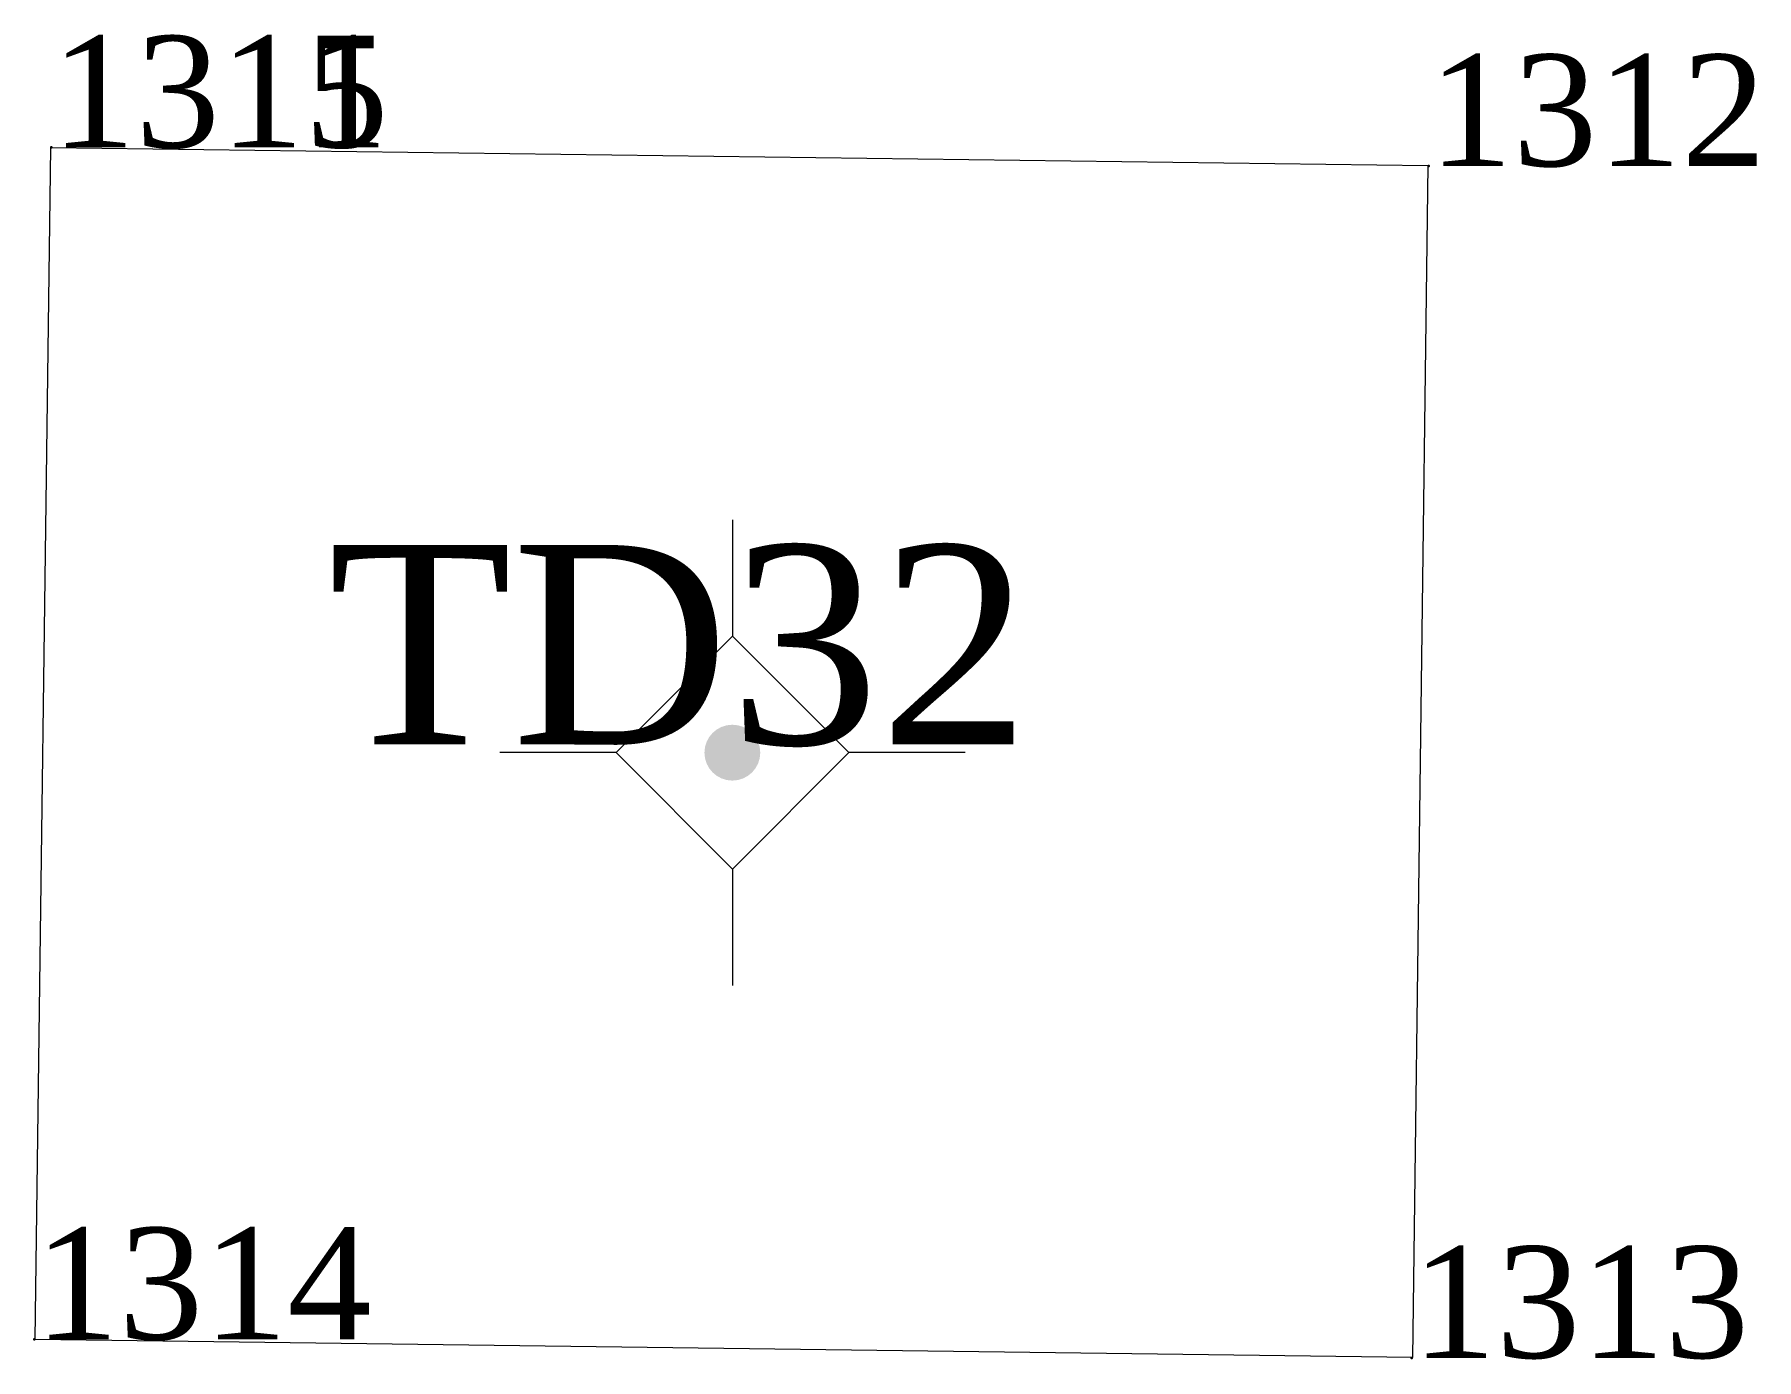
# Model space of a CAD drawing. Header units: metres. Extents: x 543554 to 549226, y 1840763 to 1844579.
# Drawn here: x 546471.41 to 546480.66, y 1842771.39 to 1842778.51 of the extents above; entities that cross this region are included whole.
import ezdxf

# ---------------------------------------------------------------- set-up
doc = ezdxf.new("R2010")
doc.units = ezdxf.units.M
doc.header["$MEASUREMENT"] = 0
for name, color, linetype, lineweight in [('Level 11', 7, 'Continuous', 0), ('Level 12', 7, 'Continuous', 0), ('Level 28', 7, 'Continuous', 0), ('Level 30', 7, 'Continuous', 0), ('Level 7', 7, 'Continuous', 0)]:
    doc.layers.add(name, color=color, linetype=linetype, lineweight=lineweight)
doc.styles.add('Style-Vntime', font='Vntime.shx')

# ---------------------------------------------------------------- blocks, each defined once
blk = doc.blocks.new('CENTRD')
at = {"layer": 'Level 11', "linetype": 'Continuous', "lineweight": 0}
h = blk.add_hatch(color=1, dxfattribs=at)
edge = h.paths.add_edge_path()
edge.add_arc((-0.003, 0), 1.5, 0, 360)
at = {"layer": 'Level 11', "color": 1, "linetype": 'Continuous', "lineweight": 0}
for p, q in [((0, 12.5), (0, 6.25)), ((0, 6.25), (-6.25, 0)), ((6.25, 0), (0, 6.25)), ((-6.25, 0), (-12.5, 0)), ((-6.25, 0), (0, -6.25)), ((0, -6.25), (6.25, 0)), ((12.5, 0), (6.25, 0)), ((0, -6.25), (0, -12.5))]:
    blk.add_line(p, q, dxfattribs=at)
blk = doc.blocks.new('DDCT')
at = {"layer": 'Level 7', "color": 3, "linetype": 'Continuous', "lineweight": 30}
blk.add_point((0, 0), dxfattribs=at)
blk = doc.blocks.new('SHMIA_1310')
at = {"layer": 'Level 12', "color": 2, "linetype": 'Continuous', "lineweight": 0, "style": 'Style-Vntime'}
blk.add_text('1311', height=0.6, dxfattribs=at).set_placement((0, 0))
blk = doc.blocks.new('SHMIA_1311')
at = {"layer": 'Level 12', "color": 2, "linetype": 'Continuous', "lineweight": 0, "style": 'Style-Vntime'}
blk.add_text('1312', height=0.6, dxfattribs=at).set_placement((0, 0))
blk = doc.blocks.new('SHMIA_1312')
at = {"layer": 'Level 12', "color": 2, "linetype": 'Continuous', "lineweight": 0, "style": 'Style-Vntime'}
blk.add_text('1313', height=0.6, dxfattribs=at).set_placement((0, 0))
blk = doc.blocks.new('SHMIA_1313')
at = {"layer": 'Level 12', "color": 2, "linetype": 'Continuous', "lineweight": 0, "style": 'Style-Vntime'}
blk.add_text('1314', height=0.6, dxfattribs=at).set_placement((0, 0))
blk = doc.blocks.new('SHMIA_1314')
at = {"layer": 'Level 12', "color": 2, "linetype": 'Continuous', "lineweight": 0, "style": 'Style-Vntime'}
blk.add_text('1315', height=0.6, dxfattribs=at).set_placement((0, 0))

msp = doc.modelspace()

# ---------------------------------------------------------------- linework, layer by layer
at = {"layer": 'Level 30', "color": 2, "linetype": 'Continuous', "lineweight": 0, "flags": 128}
msp.add_lwpolyline([(546478.8972, 1842777.8022), (546478.8135, 1842771.4027), (546471.4142, 1842771.4995), (546471.4978, 1842777.8989), (546478.8972, 1842777.8022)], dxfattribs=at)

# ---------------------------------------------------------------- block references
at = {"layer": 'Level 11', "color": 1, "linetype": 'Continuous', "lineweight": 0, "xscale": 0.1, "yscale": 0.1, "zscale": 0.1}
msp.add_blockref('CENTRD', (546475.16, 1842774.65), dxfattribs=at)
at = {"layer": 'Level 12', "color": 2, "linetype": 'Continuous', "lineweight": 0}
for name, p in [('SHMIA_1310', (546471.5, 1842777.9)), ('SHMIA_1314', (546471.5, 1842777.9)), ('SHMIA_1311', (546478.9, 1842777.8)), ('SHMIA_1313', (546471.41, 1842771.5)), ('SHMIA_1312', (546478.81, 1842771.4))]:
    msp.add_blockref(name, p, dxfattribs=at)
at = {"layer": 'Level 7', "color": 3, "linetype": 'Continuous', "lineweight": 30}
for p in [(546471.5, 1842777.9), (546471.5, 1842777.9), (546478.9, 1842777.8), (546471.41, 1842771.5), (546478.81, 1842771.4)]:
    msp.add_blockref('DDCT', p, dxfattribs=at)

# ---------------------------------------------------------------- texts
at = {"layer": 'Level 28', "color": 1, "lineweight": 0, "style": 'Style-Vntime'}
msp.add_text('TD32', height=1.06994, dxfattribs=at).set_placement((546472.988, 1842774.6951))

doc.saveas('drawing.dxf')
